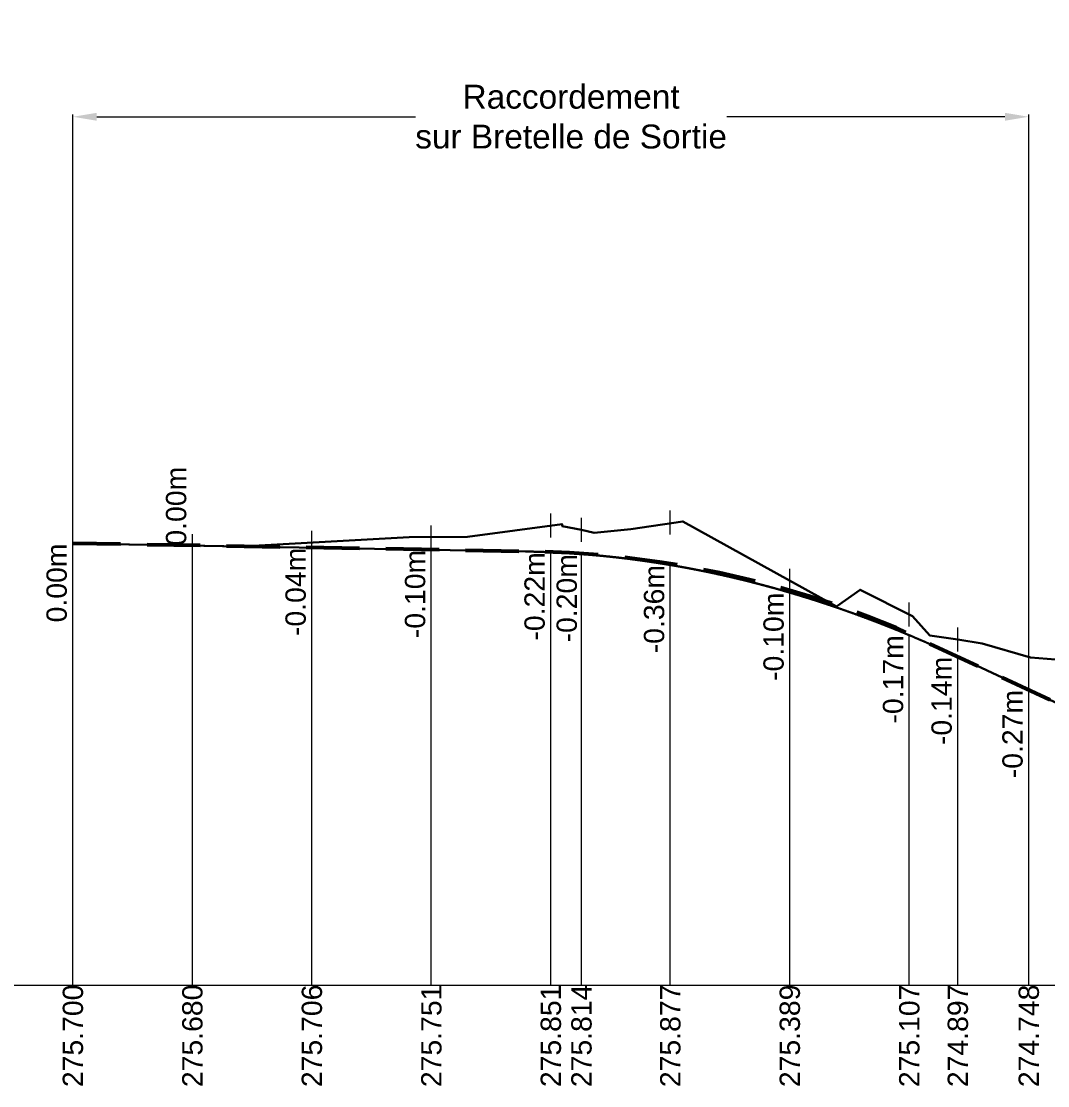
# Model space of a CAD drawing. Extents: x -67 to 3544, y -51 to 656.
# Drawn here: x 3222.1 to 3308, y 93.8 to 182.9 of the extents above; entities that cross this region are included whole.
import ezdxf
from ezdxf.enums import TextEntityAlignment as Align

# ---------------------------------------------------------------- set-up
doc = ezdxf.new("R2010")
doc.units = 0
doc.header["$PDSIZE"] = -0.00032
doc.linetypes.add('CACHE', pattern=[9.525, 6.35, -3.175])
doc.layers.get('0').update_dxf_attribs({"lineweight": 0})
for name, color, linetype, lineweight in [("Route - Bretelle d'entrée - PL - A14_Bretelle de sortie", 5, 'Continuous', 0), ("Route - Bretelle d'entrée - PL - Cotation", 7, 'Continuous', 0), ("Route - Bretelle d'entrée - PL - Projet Linéaire", 7, 'Continuous', 0), ("Route - Bretelle d'entrée - PL - Terrain", 3, 'Continuous', 0)]:
    doc.layers.add(name, color=color, linetype=linetype, lineweight=lineweight)
doc.styles.add('CoteVert', font='arial.ttf', dxfattribs={"height": 0.0017})
doc.styles.add('CoteVertB', font='arial.ttf', dxfattribs={"height": 0.0017})
doc.styles.get("Standard").update_dxf_attribs({"font": 'arial.ttf', "height": 2.5})
doc.dimstyles.get("Standard").update_dxf_attribs({"dimtxt": 0.18, "dimasz": 0.18, "dimexe": 0.18, "dimexo": 0.0625, "dimgap": 0.09, "dimtad": 0, "dimtih": 1, "dimtoh": 1, "dimdec": 4, "dimzin": 0, "dimdsep": 46, "dimtxsty": 'Standard', "dimcen": 0.09, "dimadec": 0, "dimazin": 0, "dimtfac": 1, "dimtdec": 4, "dimtofl": 0, "dimtmove": 0, "dimatfit": 3, "dimfxl": 1, "dimtolj": 1, "dimtzin": 0, "dimarcsym": 0})

# ---------------------------------------------------------------- blocks, each defined once
blk = doc.blocks.new('*D8')
at = {"transparency": 16777216}
for p, q in [((3226.428, 139.284), (3226.428, 175.105)), ((3228.428, 174.925), (3255.093, 174.925)), ((3304.428, 174.925), (3281.162, 174.925)), ((3306.428, 127.013), (3306.428, 175.105))]:
    blk.add_line(p, q, dxfattribs=at)
for points in [[(3228.428, 175.259), (3228.428, 174.592), (3226.428, 174.925)], [(3304.428, 175.259), (3304.428, 174.592), (3306.428, 174.925)]]:
    blk.add_solid(points, dxfattribs=at)
at = {"layer": 'Defpoints', "color": 0, "transparency": 16777216}
for p in [(3306.428, 174.925), (3226.428, 139.221), (3306.428, 126.951)]:
    blk.add_point(p, dxfattribs=at)
at = {"transparency": 16777216, "insert": (3268.127, 174.925), "char_height": 2, "attachment_point": 5}
blk.add_mtext('\\A1;Raccordement \\Psur Bretelle de Sortie', dxfattribs=at)

msp = doc.modelspace()

# ---------------------------------------------------------------- linework, layer by layer
at = {"layer": "Route - Bretelle d'entrée - PL - A14_Bretelle de sortie", "color": 5, "linetype": 'CACHE', "lineweight": 53, "ltscale": 0.7, "flags": 128}
msp.add_lwpolyline([(3534.44491, 141.84936), (3530.71249, 141.35129), (3526.97066, 140.87241), (3524.73413, 140.61416), (3520.95023, 140.24594), (3517.13449, 140.16754), (3512.00877, 140.51516), (3510.30071, 140.60585), (3508.5909, 140.64678), (3506.87944, 140.63792), (3505.16669, 140.57929), (3503.45385, 140.47089), (3501.74104, 140.3127), (3500.02829, 140.10475), (3498.3156, 139.84702), (3496.60299, 139.53953), (3494.89048, 139.18226), (3493.17808, 138.77524), (3405.64547, 115.55255), (3402.51036, 114.81647), (3399.37525, 114.08039), (3396.24057, 113.4431), (3393.10589, 112.8058), (3386.83727, 111.72868), (3383.70327, 111.28882), (3380.60509, 110.84895), (3377.65779, 110.50774), (3374.85279, 110.16653), (3372.17526, 109.92395), (3369.61263, 109.68138), (3367.15367, 109.53741), (3364.78825, 109.39344), (3362.50737, 109.34807), (3360.3028, 109.30271), (3358.16713, 109.35594), (3356.0937, 109.40917), (3354.07663, 109.561), (3352.11095, 109.71283), (3350.18748, 109.96327), (3348.27048, 110.21372), (3346.35361, 110.56279), (3344.43711, 110.91187), (3342.521, 111.3596), (3340.60557, 111.80734), (3338.6908, 112.35377), (3336.77706, 112.9002), (3334.86432, 113.54538), (3332.953, 114.19055), (3331.04307, 114.93451), (3329.13505, 115.67846), (3327.22849, 116.52127), (3325.3184, 117.36408), (3323.39489, 118.3058), (3321.44705, 119.24753), (3319.46172, 120.28824), (3317.42529, 121.32895), (3315.32237, 122.46873), (3313.13816, 123.60852), (3309.95225, 125.30255), (3295.33524, 132.13944), (3292.93616, 133.10617), (3290.49942, 133.99359), (3288.03478, 134.80178), (3285.5505, 135.53079), (3283.05323, 136.18069), (3280.54803, 136.75153), (3278.03849, 137.24335), (3275.52696, 137.65619), (3273.01477, 137.99008), (3270.50253, 138.24505), (3267.99041, 138.42112), (3265.47837, 138.5183), (3265.07719, 138.52652), (3226.42845, 139.22112)], dxfattribs=at)
at = {"layer": "Route - Bretelle d'entrée - PL - Cotation", "color": 7, "linetype": 'Continuous'}
for p, q in [((3266.42845, 139.71338), (3266.42845, 141.71338)), ((3276.42845, 139.97305), (3276.42845, 141.97305)), ((3268.99167, 139.34419), (3268.99167, 141.34419)), ((3226.42845, 102.20613), (3226.42845, 140.20613)), ((3236.42845, 102.20613), (3236.42845, 140.00178)), ((3246.42845, 102.20613), (3246.42845, 140.27002)), ((3256.42845, 138.721), (3256.42845, 140.721)), ((3256.42845, 102.20613), (3256.42845, 138.6786)), ((3266.42845, 102.20613), (3266.42845, 138.47504)), ((3268.99167, 102.20613), (3268.99167, 138.32142)), ((3276.42845, 102.20613), (3276.42845, 137.41094)), ((3286.42845, 102.20613), (3286.42845, 137.09259)), ((3296.42845, 132.27183), (3296.42845, 134.27183)), ((3300.49167, 130.17346), (3300.49167, 132.17346)), ((3296.42845, 102.20613), (3296.42845, 131.53275)), ((3306.42845, 128.6848), (3306.42845, 130.6848)), ((3300.49167, 102.20613), (3300.49167, 129.7276)), ((3306.42845, 102.20613), (3306.42845, 126.95076)), ((3493.88837, 102.20613), (3174.50649, 102.20613))]:
    msp.add_line(p, q, dxfattribs=at)
at = {"layer": "Route - Bretelle d'entrée - PL - Projet Linéaire", "color": 1, "linetype": 'Continuous', "lineweight": 30, "flags": 128}
msp.add_lwpolyline([(3226.42845, 139.20613), (3264.32243, 138.53979), (3264.34448, 138.5394), (3264.36653, 138.539), (3264.38859, 138.5386), (3264.41064, 138.53819), (3264.4327, 138.53778), (3264.45475, 138.53735), (3264.4768, 138.53693), (3264.49886, 138.53649), (3264.52091, 138.53605), (3264.54297, 138.53561), (3264.56502, 138.53516), (3264.58708, 138.5347), (3264.60913, 138.53423), (3264.63118, 138.53377), (3264.65324, 138.53329), (3264.67529, 138.53281), (3264.69735, 138.53232), (3264.7194, 138.53183), (3264.74146, 138.53133), (3264.76351, 138.53082), (3264.78556, 138.53031), (3264.80762, 138.52979), (3264.82967, 138.52926), (3264.85173, 138.52873), (3264.87378, 138.5282), (3264.89583, 138.52765), (3264.91789, 138.5271), (3264.93994, 138.52655), (3264.962, 138.52599), (3264.98405, 138.52542), (3265.00611, 138.52485), (3265.02816, 138.52427), (3265.05021, 138.52368), (3265.07227, 138.52309), (3265.09432, 138.52249), (3265.11638, 138.52189), (3265.13843, 138.52128), (3265.16049, 138.52066), (3265.18254, 138.52004), (3265.20459, 138.51941), (3265.22665, 138.51878), (3265.2487, 138.51814), (3265.27076, 138.51749), (3265.29281, 138.51684), (3265.31487, 138.51618), (3265.33692, 138.51552), (3265.35897, 138.51485), (3265.38103, 138.51417), (3265.40308, 138.51349), (3265.42514, 138.5128), (3265.44719, 138.51211), (3265.46925, 138.5114), (3265.4913, 138.5107), (3265.51335, 138.50998), (3265.53541, 138.50927), (3265.55746, 138.50854), (3265.57952, 138.50781), (3265.60157, 138.50707), (3265.62363, 138.50633), (3265.64568, 138.50558), (3265.66773, 138.50482), (3265.68979, 138.50406), (3265.71184, 138.50329), (3265.7339, 138.50252), (3265.75595, 138.50174), (3265.77801, 138.50095), (3265.80006, 138.50016), (3265.82211, 138.49936), (3265.84417, 138.49856), (3265.86622, 138.49775), (3265.88828, 138.49693), (3265.91033, 138.49611), (3265.93239, 138.49528), (3265.95444, 138.49445), (3265.9765, 138.4936), (3265.99855, 138.49276), (3266.0206, 138.4919), (3266.04266, 138.49105), (3266.06471, 138.49018), (3266.08677, 138.48931), (3266.10882, 138.48843), (3266.13088, 138.48755), (3266.15293, 138.48666), (3266.17499, 138.48577), (3266.19704, 138.48486), (3266.21909, 138.48395), (3266.24115, 138.48304), (3266.2632, 138.48212), (3266.28526, 138.4812), (3266.30731, 138.48026), (3266.32937, 138.47933), (3266.35142, 138.47838), (3266.37348, 138.47743), (3266.39553, 138.47648), (3266.41758, 138.47551), (3266.43964, 138.47454), (3266.46169, 138.47357), (3266.48375, 138.47259), (3266.5058, 138.4716), (3266.52786, 138.47061), (3266.54991, 138.46961), (3266.57197, 138.46861), (3266.59402, 138.4676), (3266.61608, 138.46658), (3266.63813, 138.46555), (3266.66018, 138.46452), (3266.68224, 138.46349), (3266.70429, 138.46245), (3266.72635, 138.4614), (3266.7484, 138.46035), (3266.77046, 138.45929), (3266.79251, 138.45822), (3266.81457, 138.45715), (3266.83662, 138.45607), (3266.85868, 138.45499), (3266.88073, 138.4539), (3266.90279, 138.4528), (3266.92484, 138.4517), (3266.94689, 138.45059), (3266.96895, 138.44948), (3266.991, 138.44836), (3267.01306, 138.44723), (3267.03511, 138.4461), (3267.05717, 138.44496), (3267.07922, 138.44381), (3267.10128, 138.44266), (3267.12333, 138.44151), (3267.14539, 138.44035), (3267.16744, 138.43917), (3267.1895, 138.438), (3267.21155, 138.43682), (3267.23361, 138.43563), (3267.25566, 138.43444), (3267.27771, 138.43324), (3267.29977, 138.43203), (3267.32182, 138.43082), (3267.34388, 138.4296), (3267.36593, 138.42838), (3267.38799, 138.42715), (3267.41004, 138.42591), (3267.4321, 138.42467), (3267.45415, 138.42342), (3267.47621, 138.42217), (3267.49826, 138.42091), (3267.52032, 138.41964), (3267.54237, 138.41837), (3267.56443, 138.41709), (3267.58648, 138.41581), (3267.60854, 138.41452), (3267.63059, 138.41322), (3267.65265, 138.41192), (3267.6747, 138.41061), (3267.69676, 138.40929), (3267.71881, 138.40797), (3267.74087, 138.40664), (3267.76292, 138.40531), (3267.78498, 138.40397), (3267.80703, 138.40263), (3267.82909, 138.40127), (3267.85114, 138.39992), (3267.8732, 138.39855), (3267.89525, 138.39718), (3267.91731, 138.39581), (3267.93936, 138.39442), (3267.96142, 138.39304), (3267.98347, 138.39164), (3268.00553, 138.39024), (3268.02758, 138.38884), (3268.04964, 138.38743), (3268.07169, 138.386), (3268.09375, 138.38458), (3268.1158, 138.38315), (3268.13786, 138.38172), (3268.15991, 138.38027), (3268.18197, 138.37882), (3268.20402, 138.37737), (3268.22608, 138.37591), (3268.24813, 138.37444), (3268.27019, 138.37297), (3268.29224, 138.37149), (3268.3143, 138.37), (3268.33635, 138.36851), (3268.35841, 138.36701), (3268.38046, 138.36551), (3268.40252, 138.364), (3268.42457, 138.36249), (3268.44663, 138.36096), (3268.46868, 138.35944), (3268.49074, 138.3579), (3268.51279, 138.35636), (3268.53485, 138.35482), (3268.5569, 138.35326), (3268.57896, 138.35171), (3268.60101, 138.35014), (3268.62307, 138.34857), (3268.64512, 138.34699), (3268.66718, 138.34541), (3268.68923, 138.34382), (3268.71129, 138.34223), (3268.73334, 138.34063), (3268.7554, 138.33902), (3268.77745, 138.33741), (3268.79951, 138.33579), (3268.82156, 138.33416), (3268.84362, 138.33253), (3268.86568, 138.33089), (3268.88773, 138.32925), (3268.90979, 138.3276), (3268.93184, 138.32594), (3268.9539, 138.32429), (3268.97595, 138.32262), (3268.99801, 138.32094), (3269.02006, 138.31926), (3269.04212, 138.31758), (3269.06417, 138.31589), (3269.08623, 138.31419), (3269.10828, 138.31248), (3269.13034, 138.31077), (3269.1524, 138.30906), (3269.17445, 138.30733), (3269.19651, 138.3056), (3269.21856, 138.30387), (3269.24062, 138.30213), (3269.26267, 138.30038), (3269.28473, 138.29863), (3269.30678, 138.29687), (3269.32884, 138.2951), (3269.35089, 138.29333), (3269.37295, 138.29156), (3269.39501, 138.28977), (3269.41706, 138.28798), (3269.43912, 138.28619), (3269.46117, 138.28439), (3269.48323, 138.28258), (3269.50528, 138.28077), (3269.52734, 138.27895), (3269.54939, 138.27712), (3269.57145, 138.27529), (3269.59351, 138.27345), (3269.61556, 138.27161), (3269.63762, 138.26976), (3269.65967, 138.2679), (3269.68173, 138.26604), (3269.70378, 138.26417), (3269.72584, 138.2623), (3269.7479, 138.26042), (3269.76995, 138.25853), (3269.79201, 138.25664), (3269.81406, 138.25474), (3269.83612, 138.25283), (3269.85817, 138.25092), (3269.88023, 138.249), (3269.90229, 138.24708), (3269.92434, 138.24515), (3269.9464, 138.24322), (3269.96845, 138.24128), (3269.99051, 138.23933), (3270.01256, 138.23737), (3270.03462, 138.23541), (3270.05668, 138.23345), (3270.07873, 138.23148), (3270.10079, 138.2295), (3270.12284, 138.22752), (3270.1449, 138.22552), (3270.16696, 138.22353), (3270.18901, 138.22153), (3270.21107, 138.21952), (3270.23312, 138.2175), (3270.25518, 138.21548), (3270.27724, 138.21346), (3270.29929, 138.21142), (3270.32135, 138.20939), (3270.3434, 138.20734), (3270.36546, 138.20529), (3270.38751, 138.20323), (3270.40957, 138.20117), (3270.43163, 138.1991), (3270.45368, 138.19702), (3270.47574, 138.19494), (3270.4978, 138.19286), (3270.51985, 138.19076), (3270.54191, 138.18866), (3270.56396, 138.18656), (3270.58602, 138.18445), (3270.60808, 138.18233), (3270.63013, 138.1802), (3270.65219, 138.17808), (3270.67424, 138.17594), (3270.6963, 138.1738), (3270.71836, 138.17165), (3270.74041, 138.16949), (3270.76247, 138.16734), (3270.78452, 138.16517), (3270.80658, 138.16299), (3270.82864, 138.16082), (3270.85069, 138.15863), (3270.87275, 138.15644), (3270.89481, 138.15424), (3270.91686, 138.15204), (3270.93892, 138.14983), (3270.96098, 138.14762), (3270.98303, 138.1454), (3271.00509, 138.14317), (3271.02714, 138.14094), (3271.0492, 138.1387), (3271.07126, 138.13645), (3271.09331, 138.1342), (3271.11537, 138.13194), (3271.13743, 138.12968), (3271.15948, 138.12741), (3271.18154, 138.12513), (3271.2036, 138.12285), (3271.22565, 138.12056), (3271.24771, 138.11827), (3271.26976, 138.11597), (3271.29182, 138.11366), (3271.31388, 138.11135), (3271.33593, 138.10903), (3271.35799, 138.10671), (3271.38005, 138.10438), (3271.4021, 138.10204), (3271.42416, 138.09969), (3271.44622, 138.09735), (3271.46827, 138.09499), (3271.49033, 138.09263), (3271.51239, 138.09026), (3271.53444, 138.08789), (3271.5565, 138.08551), (3271.57856, 138.08312), (3271.60061, 138.08074), (3271.62267, 138.07834), (3271.64473, 138.07593), (3271.66678, 138.07352), (3271.68884, 138.07111), (3271.7109, 138.06869), (3271.73295, 138.06626), (3271.75501, 138.06382), (3271.77707, 138.06138), (3271.79912, 138.05894), (3271.82118, 138.05649), (3271.84324, 138.05403), (3271.86529, 138.05156), (3271.88735, 138.04909), (3271.90941, 138.04662), (3271.93147, 138.04413), (3271.95352, 138.04164), (3271.97558, 138.03915), (3271.99764, 138.03665), (3272.01969, 138.03414), (3272.04175, 138.03163), (3272.06381, 138.02911), (3272.08586, 138.02658), (3272.10792, 138.02405), (3272.12998, 138.02151), (3272.15203, 138.01897), (3272.17409, 138.01642), (3272.19615, 138.01387), (3272.21821, 138.0113), (3272.24026, 138.00874), (3272.26232, 138.00616), (3272.28438, 138.00358), (3272.30643, 138.001), (3272.32849, 137.99841), (3272.35055, 137.99581), (3272.37261, 137.9932), (3272.39466, 137.99059), (3272.41672, 137.98797), (3272.43878, 137.98535), (3272.46083, 137.98272), (3272.48289, 137.98009), (3272.50495, 137.97745), (3272.52701, 137.9748), (3272.54906, 137.97215), (3272.57112, 137.96949), (3272.59318, 137.96682), (3272.61524, 137.96415), (3272.63729, 137.96147), (3272.65935, 137.95879), (3272.68141, 137.9561), (3272.70346, 137.9534), (3272.72552, 137.9507), (3272.74758, 137.948), (3272.76964, 137.94528), (3272.79169, 137.94256), (3272.81375, 137.93983), (3272.83581, 137.9371), (3272.85787, 137.93436), (3272.87992, 137.93162), (3272.90198, 137.92887), (3272.92404, 137.92611), (3272.9461, 137.92335), (3272.96815, 137.92058), (3272.99021, 137.91781), (3273.01227, 137.91503), (3273.03433, 137.91224), (3273.05638, 137.90945), (3273.07844, 137.90665), (3273.1005, 137.90384), (3273.12256, 137.90103), (3273.14462, 137.89822), (3273.16667, 137.89539), (3273.18873, 137.89256), (3273.21079, 137.88973), (3273.23285, 137.88689), (3273.2549, 137.88404), (3273.27696, 137.88118), (3273.29902, 137.87832), (3273.32108, 137.87546), (3273.34314, 137.87259), (3273.36519, 137.86971), (3273.38725, 137.86682), (3273.40931, 137.86394), (3273.43137, 137.86104), (3273.45342, 137.85813), (3273.47548, 137.85522), (3273.49754, 137.85231), (3273.5196, 137.84939), (3273.54166, 137.84646), (3273.56371, 137.84353), (3273.58577, 137.84059), (3273.60783, 137.83765), (3273.62989, 137.8347), (3273.65195, 137.83174), (3273.674, 137.82877), (3273.69606, 137.82581), (3273.71812, 137.82283), (3273.74018, 137.81985), (3273.76224, 137.81686), (3273.7843, 137.81387), (3273.80635, 137.81087), (3273.82841, 137.80786), (3273.85047, 137.80485), (3273.87253, 137.80183), (3273.89459, 137.79881), (3273.91664, 137.79578), (3273.9387, 137.79274), (3273.96076, 137.7897), (3273.98282, 137.78665), (3274.00488, 137.78359), (3274.02694, 137.78053), (3274.04899, 137.77747), (3274.07105, 137.77439), (3274.09311, 137.77132), (3274.11517, 137.76823), (3274.13723, 137.76514), (3274.15929, 137.76204), (3274.18134, 137.75894), (3274.2034, 137.75583), (3274.22546, 137.75272), (3274.24752, 137.74959), (3274.26958, 137.74647), (3274.29164, 137.74333), (3274.3137, 137.74019), (3274.33575, 137.73705), (3274.35781, 137.73389), (3274.37987, 137.73074), (3274.40193, 137.72757), (3274.42399, 137.7244), (3274.44605, 137.72123), (3274.46811, 137.71804), (3274.49016, 137.71485), (3274.51222, 137.71166), (3274.53428, 137.70846), (3274.55634, 137.70525), (3274.5784, 137.70204), (3274.60046, 137.69882), (3274.62252, 137.6956), (3274.64458, 137.69237), (3274.66664, 137.68913), (3274.68869, 137.68589), (3274.71075, 137.68264), (3274.73281, 137.67938), (3274.75487, 137.67612), (3274.77693, 137.67285), (3274.79899, 137.66958), (3274.82105, 137.6663), (3274.84311, 137.66301), (3274.86517, 137.65972), (3274.88722, 137.65642), (3274.90928, 137.65312), (3274.93134, 137.64981), (3274.9534, 137.64649), (3274.97546, 137.64317), (3274.99752, 137.63984), (3275.01958, 137.63651), (3275.04164, 137.63317), (3275.0637, 137.62982), (3275.08576, 137.62647), (3275.10782, 137.62311), (3275.12987, 137.61974), (3275.15193, 137.61637), (3275.17399, 137.61299), (3275.19605, 137.60961), (3275.21811, 137.60622), (3275.24017, 137.60283), (3275.26223, 137.59943), (3275.28429, 137.59602), (3275.30635, 137.59261), (3275.32841, 137.58919), (3275.35047, 137.58576), (3275.37253, 137.58233), (3275.39459, 137.57889), (3275.41665, 137.57545), (3275.43871, 137.572), (3275.46077, 137.56854), (3275.48282, 137.56508), (3275.50488, 137.56161), (3275.52694, 137.55814), (3275.549, 137.55465), (3275.57106, 137.55117), (3275.59312, 137.54768), (3275.61518, 137.54418), (3275.63724, 137.54067), (3275.6593, 137.53716), (3275.68136, 137.53364), (3275.70342, 137.53012), (3275.72548, 137.52659), (3275.74754, 137.52306), (3275.7696, 137.51951), (3275.79166, 137.51597), (3275.81372, 137.51241), (3275.83578, 137.50885), (3275.85784, 137.50529), (3275.8799, 137.50172), (3275.90196, 137.49814), (3275.92402, 137.49455), (3275.94608, 137.49096), (3275.96814, 137.48737), (3275.9902, 137.48376), (3276.01226, 137.48016), (3276.03432, 137.47654), (3276.05638, 137.47292), (3276.07844, 137.4693), (3276.1005, 137.46566), (3276.12256, 137.46202), (3276.14462, 137.45838), (3276.16668, 137.45473), (3276.18874, 137.45107), (3276.2108, 137.44741), (3276.23286, 137.44374), (3276.25492, 137.44006), (3276.27698, 137.43638), (3276.29904, 137.43269), (3276.3211, 137.429), (3276.34316, 137.4253), (3276.36522, 137.4216), (3276.38728, 137.41788), (3276.40934, 137.41417), (3276.4314, 137.41044), (3276.45346, 137.40671), (3276.47552, 137.40298), (3276.49758, 137.39923), (3276.51964, 137.39548), (3276.5417, 137.39173), (3276.56377, 137.38797), (3276.58583, 137.3842), (3276.60789, 137.38043), (3276.62995, 137.37665), (3276.65201, 137.37287), (3276.67407, 137.36908), (3276.69613, 137.36528), (3276.71819, 137.36148), (3276.74025, 137.35767), (3276.76231, 137.35385), (3276.78437, 137.35003), (3276.80643, 137.3462), (3276.82849, 137.34237), (3276.85055, 137.33853), (3276.87261, 137.33468), (3276.89468, 137.33083), (3276.91674, 137.32697), (3276.9388, 137.32311), (3276.96086, 137.31924), (3276.98292, 137.31536), (3277.00498, 137.31148), (3277.02704, 137.30759), (3277.0491, 137.3037), (3277.07116, 137.2998), (3277.09322, 137.29589), (3277.11528, 137.29198), (3277.13735, 137.28806), (3277.15941, 137.28414), (3277.18147, 137.28021), (3277.20353, 137.27627), (3277.22559, 137.27233), (3277.24765, 137.26837), (3277.26971, 137.26442), (3277.29177, 137.26046), (3277.31383, 137.25649), (3277.3359, 137.25252), (3277.35796, 137.24854), (3277.38002, 137.24455), (3277.40208, 137.24056), (3277.42414, 137.23656), (3277.4462, 137.23256), (3277.46826, 137.22855), (3277.49033, 137.22453), (3277.51239, 137.22051), (3277.53445, 137.21648), (3277.55651, 137.21245), (3277.57857, 137.20841), (3277.60063, 137.20436), (3277.62269, 137.20031), (3277.64476, 137.19625), (3277.66682, 137.19218), (3277.68888, 137.18811), (3277.71094, 137.18404), (3277.733, 137.17995), (3277.75506, 137.17586), (3277.77713, 137.17177), (3277.79919, 137.16767), (3277.82125, 137.16356), (3277.84331, 137.15945), (3277.86537, 137.15533), (3277.88743, 137.1512), (3277.9095, 137.14707), (3277.93156, 137.14293), (3277.95362, 137.13879), (3277.97568, 137.13464), (3277.99774, 137.13048), (3278.01981, 137.12632), (3278.04187, 137.12215), (3278.06393, 137.11798), (3278.08599, 137.11379), (3278.10805, 137.10961), (3278.13012, 137.10542), (3278.15218, 137.10122), (3278.17424, 137.09701), (3278.1963, 137.0928), (3278.21836, 137.08858), (3278.24043, 137.08436), (3278.26249, 137.08013), (3278.28455, 137.07589), (3278.30661, 137.07166), (3278.32867, 137.06741), (3278.35074, 137.06315), (3278.3728, 137.05889), (3278.39486, 137.05463), (3278.41692, 137.05036), (3278.43899, 137.04608), (3278.46105, 137.04179), (3278.48311, 137.0375), (3278.50517, 137.03321), (3278.52724, 137.02891), (3278.5493, 137.0246), (3278.57136, 137.02028), (3278.59342, 137.01596), (3278.61549, 137.01164), (3278.63755, 137.0073), (3278.65961, 137.00296), (3278.68167, 136.99862), (3278.70374, 136.99427), (3278.7258, 136.98991), (3278.74786, 136.98555), (3278.76992, 136.98118), (3278.79199, 136.9768), (3278.81405, 136.97242), (3278.83611, 136.96803), (3278.85818, 136.96364), (3278.88024, 136.95924), (3278.9023, 136.95484), (3278.92436, 136.95042), (3278.94643, 136.946), (3278.96849, 136.94158), (3278.99055, 136.93715), (3279.01262, 136.93271), (3279.03468, 136.92827), (3279.05674, 136.92382), (3279.07881, 136.91937), (3279.10087, 136.91491), (3279.12293, 136.91044), (3279.145, 136.90597), (3279.16706, 136.90149), (3279.18912, 136.897), (3279.21118, 136.89251), (3279.23325, 136.88802), (3279.25531, 136.88351), (3279.27737, 136.879), (3279.29944, 136.87449), (3279.3215, 136.86997), (3279.34356, 136.86544), (3279.36563, 136.86091), (3279.38769, 136.85637), (3279.40975, 136.85182), (3279.43182, 136.84727), (3279.45388, 136.84271), (3279.47595, 136.83815), (3279.49801, 136.83357), (3279.52007, 136.829), (3279.54214, 136.82442), (3279.5642, 136.81983), (3279.58626, 136.81523), (3279.60833, 136.81063), (3279.63039, 136.80603), (3279.65245, 136.80141), (3279.67452, 136.79679), (3279.69658, 136.79217), (3279.71865, 136.78754), (3279.74071, 136.7829), (3279.76277, 136.77826), (3279.78484, 136.77361), (3279.8069, 136.76895), (3279.82897, 136.76429), (3279.85103, 136.75962), (3279.87309, 136.75495), (3279.89516, 136.75027), (3279.91722, 136.74558), (3279.93929, 136.74089), (3279.96135, 136.73619), (3279.98341, 136.73149), (3280.00548, 136.72678), (3280.02754, 136.72206), (3280.04961, 136.71734), (3280.07167, 136.71261), (3280.09373, 136.70788), (3280.1158, 136.70313), (3280.13786, 136.69839), (3280.15993, 136.69363), (3280.18199, 136.68887), (3280.20406, 136.68411), (3280.22612, 136.67934), (3280.24818, 136.67456), (3280.27025, 136.66978), (3280.29231, 136.66499), (3280.31438, 136.66019), (3280.33644, 136.65539), (3280.35851, 136.65058), (3280.38057, 136.64577), (3280.40264, 136.64095), (3280.4247, 136.63612), (3280.44677, 136.63129), (3280.46883, 136.62645), (3280.4909, 136.62161), (3280.51296, 136.61676), (3280.53502, 136.6119), (3280.55709, 136.60704), (3280.57915, 136.60217), (3280.60122, 136.5973), (3280.62328, 136.59242), (3280.64535, 136.58753), (3280.66741, 136.58263), (3280.68948, 136.57774), (3280.71154, 136.57283), (3280.73361, 136.56792), (3280.75567, 136.563), (3280.77774, 136.55808), (3280.7998, 136.55315), (3280.82187, 136.54821), (3280.84393, 136.54327), (3280.866, 136.53832), (3280.88806, 136.53337), (3280.91013, 136.52841), (3280.9322, 136.52344), (3280.95426, 136.51847), (3280.97633, 136.51349), (3280.99839, 136.50851), (3281.02046, 136.50352), (3281.04252, 136.49852), (3281.06459, 136.49352), (3281.08665, 136.48851), (3281.10872, 136.48349), (3281.13078, 136.47847), (3281.15285, 136.47345), (3281.17491, 136.46841), (3281.19698, 136.46337), (3281.21905, 136.45833), (3281.24111, 136.45328), (3281.26318, 136.44822), (3281.28524, 136.44315), (3281.30731, 136.43809), (3281.32937, 136.43301), (3281.35144, 136.42793), (3281.37351, 136.42284), (3281.39557, 136.41775), (3281.41764, 136.41264), (3281.4397, 136.40754), (3281.46177, 136.40243), (3281.48384, 136.39731), (3281.5059, 136.39218), (3281.52797, 136.38705), (3281.55003, 136.38192), (3281.5721, 136.37677), (3281.59417, 136.37162), (3281.61623, 136.36647), (3281.6383, 136.36131), (3281.66036, 136.35614), (3281.68243, 136.35097), (3281.7045, 136.34579), (3281.72656, 136.3406), (3281.74863, 136.33541), (3281.7707, 136.33021), (3281.79276, 136.32501), (3281.81483, 136.3198), (3281.83689, 136.31458), (3281.85896, 136.30936), (3281.88103, 136.30413), (3281.90309, 136.2989), (3281.92516, 136.29366), (3281.94723, 136.28841), (3281.96929, 136.28316), (3281.99136, 136.2779), (3282.01343, 136.27264), (3282.03549, 136.26736), (3282.05756, 136.26209), (3282.07963, 136.2568), (3282.10169, 136.25151), (3282.12376, 136.24622), (3282.14583, 136.24092), (3282.16789, 136.23561), (3282.18996, 136.2303), (3282.21203, 136.22498), (3282.23409, 136.21965), (3282.25616, 136.21432), (3282.27823, 136.20898), (3282.3003, 136.20364), (3282.32236, 136.19829), (3282.34443, 136.19293), (3282.3665, 136.18757), (3282.38856, 136.1822), (3282.41063, 136.17683), (3282.4327, 136.17145), (3282.45477, 136.16606), (3282.47683, 136.16067), (3282.4989, 136.15527), (3282.52097, 136.14987), (3282.54303, 136.14445), (3282.5651, 136.13904), (3282.58717, 136.13361), (3282.60924, 136.12818), (3282.6313, 136.12275), (3282.65337, 136.11731), (3282.67544, 136.11186), (3282.69751, 136.1064), (3282.71957, 136.10095), (3282.74164, 136.09548), (3282.76371, 136.09001), (3282.78578, 136.08453), (3282.80785, 136.07905), (3282.82991, 136.07356), (3282.85198, 136.06806), (3282.87405, 136.06256), (3282.89612, 136.05705), (3282.91818, 136.05153), (3282.94025, 136.04601), (3282.96232, 136.04049), (3282.98439, 136.03495), (3283.00646, 136.02941), (3283.02852, 136.02387), (3283.05059, 136.01832), (3283.07266, 136.01276), (3283.09473, 136.0072), (3283.1168, 136.00163), (3283.13886, 135.99605), (3283.16093, 135.99047), (3283.183, 135.98488), (3283.20507, 135.97929), (3283.22714, 135.97369), (3283.24921, 135.96808), (3283.27127, 135.96247), (3283.29334, 135.95685), (3283.31541, 135.95123), (3283.33748, 135.9456), (3283.35955, 135.93996), (3283.38162, 135.93432), (3283.40368, 135.92867), (3283.42575, 135.92302), (3283.44782, 135.91735), (3283.46989, 135.91169), (3283.49196, 135.90601), (3283.51403, 135.90033), (3283.5361, 135.89465), (3283.55817, 135.88896), (3283.58023, 135.88326), (3283.6023, 135.87756), (3283.62437, 135.87185), (3283.64644, 135.86613), (3283.66851, 135.86041), (3283.69058, 135.85468), (3283.71265, 135.84895), (3283.73472, 135.84321), (3283.75679, 135.83746), (3283.77885, 135.83171), (3283.80092, 135.82595), (3283.82299, 135.82019), (3283.84506, 135.81442), (3283.86713, 135.80864), (3283.8892, 135.80286), (3283.91127, 135.79707), (3283.93334, 135.79127), (3283.95541, 135.78547), (3283.97748, 135.77966), (3283.99955, 135.77385), (3284.02162, 135.76803), (3284.04369, 135.7622), (3284.06576, 135.75637), (3284.08783, 135.75054), (3284.10989, 135.74469), (3284.13196, 135.73884), (3284.15403, 135.73299), (3284.1761, 135.72713), (3284.19817, 135.72126), (3284.22024, 135.71538), (3284.24231, 135.7095), (3284.26438, 135.70362), (3284.28645, 135.69772), (3284.30852, 135.69182), (3284.33059, 135.68592), (3284.35266, 135.68001), (3284.37473, 135.67409), (3284.3968, 135.66817), (3284.41887, 135.66224), (3284.44094, 135.6563), (3284.46301, 135.65036), (3284.48508, 135.64442), (3284.50715, 135.63846), (3284.52922, 135.6325), (3284.55129, 135.62654), (3284.57336, 135.62057), (3284.59543, 135.61459), (3284.6175, 135.6086), (3284.63957, 135.60261), (3284.66164, 135.59662), (3284.68371, 135.59062), (3284.70578, 135.58461), (3284.72786, 135.57859), (3284.74993, 135.57257), (3284.772, 135.56654), (3284.79407, 135.56051), (3284.81614, 135.55447), (3284.83821, 135.54843), (3284.86028, 135.54238), (3284.88235, 135.53632), (3284.90442, 135.53026), (3284.92649, 135.52418), (3284.94856, 135.51811), (3284.97063, 135.51203), (3284.9927, 135.50594), (3285.01477, 135.49985), (3285.03685, 135.49375), (3285.05892, 135.48764), (3285.08099, 135.48153), (3285.10306, 135.47541), (3285.12513, 135.46929), (3285.1472, 135.46316), (3285.16927, 135.45702), (3285.19134, 135.45088), (3285.21341, 135.44473), (3285.23549, 135.43858), (3285.25756, 135.43241), (3285.27963, 135.42625), (3285.3017, 135.42007), (3285.32377, 135.41389), (3285.34584, 135.40771), (3285.36791, 135.40152), (3285.38998, 135.39532), (3285.41206, 135.38912), (3285.43413, 135.38291), (3285.4562, 135.37669), (3285.47827, 135.37047), (3285.50034, 135.36424), (3285.52241, 135.35801), (3285.54449, 135.35177), (3285.56656, 135.34552), (3285.58863, 135.33927), (3285.6107, 135.33301), (3285.63277, 135.32675), (3285.65485, 135.32048), (3285.67692, 135.3142), (3285.69899, 135.30792), (3285.72106, 135.30163), (3285.74313, 135.29533), (3285.7652, 135.28903), (3285.78728, 135.28272), (3285.80935, 135.27641), (3285.83142, 135.27009), (3285.85349, 135.26376), (3285.87557, 135.25743), (3285.89764, 135.2511), (3285.91971, 135.24475), (3285.94178, 135.2384), (3285.96386, 135.23204), (3285.98593, 135.22568), (3286.008, 135.21932), (3286.03007, 135.21294), (3286.05214, 135.20656), (3286.07422, 135.20017), (3286.09629, 135.19378), (3286.11836, 135.18738), (3286.14044, 135.18098), (3286.16251, 135.17457), (3286.18458, 135.16815), (3286.20665, 135.16173), (3286.22873, 135.1553), (3286.2508, 135.14886), (3286.27287, 135.14242), (3286.29494, 135.13597), (3286.31702, 135.12952), (3286.33909, 135.12306), (3286.36116, 135.11659), (3286.38324, 135.11012), (3286.40531, 135.10364), (3286.42738, 135.09716), (3286.44946, 135.09067), (3286.47153, 135.08417), (3286.4936, 135.07767), (3286.51568, 135.07116), (3286.53775, 135.06465), (3286.55982, 135.05813), (3286.5819, 135.0516), (3286.60397, 135.04507), (3286.62604, 135.03853), (3286.64812, 135.03198), (3286.67019, 135.02543), (3286.69226, 135.01887), (3286.71434, 135.01231), (3286.73641, 135.00574), (3286.75848, 134.99916), (3286.78056, 134.99258), (3286.80263, 134.98599), (3286.82471, 134.9794), (3286.84678, 134.9728), (3286.86885, 134.9662), (3286.89093, 134.95958), (3286.913, 134.95296), (3286.93507, 134.94634), (3286.95715, 134.93971), (3286.97922, 134.93307), (3287.0013, 134.92643), (3287.02337, 134.91978), (3287.04544, 134.91313), (3287.06752, 134.90646), (3287.08959, 134.8998), (3287.11167, 134.89313), (3287.13374, 134.88644), (3287.15582, 134.87976), (3287.17789, 134.87307), (3287.19996, 134.86637), (3287.22204, 134.85967), (3287.24411, 134.85296), (3287.26619, 134.84624), (3287.28826, 134.83952), (3287.31034, 134.83279), (3287.33241, 134.82606), (3287.35449, 134.81932), (3287.37656, 134.81257), (3287.39864, 134.80582), (3287.42071, 134.79906), (3287.44279, 134.79229), (3287.46486, 134.78552), (3287.48694, 134.77874), (3287.50901, 134.77196), (3287.53109, 134.76517), (3287.55316, 134.75838), (3287.57524, 134.75158), (3287.59731, 134.74477), (3287.61939, 134.73795), (3287.64146, 134.73113), (3287.66354, 134.72431), (3287.68561, 134.71748), (3287.70769, 134.71064), (3287.72976, 134.70379), (3287.75184, 134.69694), (3287.77391, 134.69009), (3287.79599, 134.68323), (3287.81806, 134.67636), (3287.84014, 134.66948), (3287.86221, 134.6626), (3287.88429, 134.65571), (3287.90636, 134.64882), (3287.92844, 134.64192), (3287.95052, 134.63502), (3287.97259, 134.62811), (3287.99467, 134.62119), (3288.01674, 134.61427), (3288.03882, 134.60733), (3288.0609, 134.6004), (3288.08297, 134.59346), (3288.10505, 134.58651), (3288.12712, 134.57956), (3288.1492, 134.5726), (3288.17127, 134.56563), (3288.19335, 134.55866), (3288.21543, 134.55168), (3288.2375, 134.54469), (3288.25958, 134.5377), (3288.28166, 134.53071), (3288.30373, 134.5237), (3288.32581, 134.51669), (3288.34788, 134.50968), (3288.36996, 134.50266), (3288.39204, 134.49563), (3288.41411, 134.4886), (3288.43619, 134.48156), (3288.45827, 134.47451), (3288.48034, 134.46746), (3288.50242, 134.4604), (3288.5245, 134.45334), (3288.54657, 134.44627), (3288.56865, 134.43919), (3288.59073, 134.43211), (3288.6128, 134.42502), (3288.63488, 134.41793), (3288.65696, 134.41083), (3288.67903, 134.40372), (3288.70111, 134.39661), (3288.72319, 134.38949), (3288.74527, 134.38236), (3288.76734, 134.37523), (3288.78942, 134.36809), (3288.8115, 134.36095), (3288.83357, 134.3538), (3288.85565, 134.34665), (3288.87773, 134.33948), (3288.89981, 134.33232), (3288.92188, 134.32515), (3288.94396, 134.31796), (3288.96604, 134.31078), (3288.98812, 134.30359), (3289.01019, 134.29639), (3289.03227, 134.28918), (3289.05435, 134.28197), (3289.07643, 134.27476), (3289.0985, 134.26754), (3289.12058, 134.26031), (3289.14266, 134.25307), (3289.16474, 134.24583), (3289.18682, 134.23858), (3289.20889, 134.23133), (3289.23097, 134.22407), (3289.25305, 134.2168), (3289.27513, 134.20953), (3289.2972, 134.20225), (3289.31928, 134.19497), (3289.34136, 134.18768), (3289.36344, 134.18039), (3289.38552, 134.17308), (3289.4076, 134.16577), (3289.42967, 134.15846), (3289.45175, 134.15114), (3289.47383, 134.14381), (3289.49591, 134.13648), (3289.51799, 134.12914), (3289.54007, 134.1218), (3289.56214, 134.11445), (3289.58422, 134.10709), (3289.6063, 134.09973), (3289.62838, 134.09236), (3289.65046, 134.08498), (3289.67254, 134.0776), (3289.69462, 134.07021), (3289.7167, 134.06282), (3289.73877, 134.05542), (3289.76085, 134.04802), (3289.78293, 134.0406), (3289.80501, 134.03319), (3289.82709, 134.02576), (3289.84917, 134.01833), (3289.87125, 134.01089), (3289.89333, 134.00345), (3289.91541, 133.996), (3289.93749, 133.98855), (3289.95957, 133.98109), (3289.98164, 133.97362), (3290.00372, 133.96615), (3290.0258, 133.95867), (3290.04788, 133.95118), (3290.06996, 133.94369), (3290.09204, 133.93619), (3290.11412, 133.92869), (3290.1362, 133.92118), (3290.15828, 133.91367), (3290.18036, 133.90614), (3290.20244, 133.89862), (3290.22452, 133.89108), (3290.2466, 133.88354), (3290.26868, 133.87599), (3290.29076, 133.86844), (3290.31284, 133.86088), (3290.33492, 133.85332), (3290.357, 133.84575), (3290.37908, 133.83817), (3290.40116, 133.83059), (3290.42324, 133.823), (3290.44532, 133.8154), (3290.4674, 133.8078), (3290.48948, 133.8002), (3290.51156, 133.79258), (3290.53364, 133.78496), (3290.55572, 133.77734), (3290.5778, 133.7697), (3290.59988, 133.76207), (3290.62196, 133.75442), (3290.64404, 133.74677), (3290.66612, 133.73912), (3290.6882, 133.73145), (3290.71029, 133.72379), (3290.73237, 133.71611), (3290.75445, 133.70843), (3290.77653, 133.70074), (3290.79861, 133.69305), (3290.82069, 133.68535), (3290.84277, 133.67765), (3290.86485, 133.66993), (3290.88693, 133.66222), (3290.90901, 133.65449), (3290.93109, 133.64676), (3290.95318, 133.63903), (3290.97526, 133.63129), (3290.99734, 133.62354), (3291.01942, 133.61579), (3291.0415, 133.60802), (3291.06358, 133.60026), (3291.08566, 133.59249), (3291.10774, 133.58471), (3291.12983, 133.57692), (3291.15191, 133.56913), (3291.17399, 133.56134), (3291.19607, 133.55353), (3291.21815, 133.54572), (3291.24023, 133.53791), (3291.26232, 133.53009), (3291.2844, 133.52226), (3291.30648, 133.51443), (3291.32856, 133.50659), (3291.35064, 133.49874), (3291.37273, 133.49089), (3291.39481, 133.48303), (3291.41689, 133.47517), (3291.43897, 133.4673), (3291.46105, 133.45942), (3291.48314, 133.45154), (3291.50522, 133.44365), (3291.5273, 133.43576), (3291.54938, 133.42785), (3291.57147, 133.41995), (3291.59355, 133.41203), (3291.61563, 133.40412), (3291.63771, 133.39619), (3291.65979, 133.38826), (3291.68188, 133.38032), (3291.70396, 133.37238), (3291.72604, 133.36443), (3291.74813, 133.35647), (3291.77021, 133.34851), (3291.79229, 133.34055), (3291.81437, 133.33257), (3291.83646, 133.32459), (3291.85854, 133.3166), (3291.88062, 133.30861), (3291.90271, 133.30061), (3291.92479, 133.29261), (3291.94687, 133.2846), (3291.96896, 133.27658), (3291.99104, 133.26856), (3292.01312, 133.26053), (3292.0352, 133.25249), (3292.05729, 133.24445), (3292.07937, 133.2364), (3292.10145, 133.22835), (3292.12354, 133.22029), (3292.14562, 133.21223), (3292.16771, 133.20415), (3292.18979, 133.19608), (3292.21187, 133.18799), (3292.23396, 133.1799), (3292.25604, 133.17181), (3292.27812, 133.1637), (3292.30021, 133.1556), (3292.32229, 133.14748), (3292.34438, 133.13936), (3292.36646, 133.13123), (3292.38854, 133.1231), (3292.41063, 133.11496), (3292.43271, 133.10682), (3292.4548, 133.09867), (3292.47688, 133.09051), (3292.49896, 133.08235), (3292.52105, 133.07417), (3292.54313, 133.066), (3292.56522, 133.05782), (3292.5873, 133.04963), (3292.60939, 133.04143), (3292.63147, 133.03324), (3292.65355, 133.02503), (3292.67564, 133.01681), (3292.69772, 133.0086), (3292.71981, 133.00037), (3292.74189, 132.99214), (3292.76398, 132.98391), (3292.78606, 132.97566), (3292.80815, 132.96741), (3292.83023, 132.95916), (3292.85232, 132.9509), (3292.8744, 132.94263), (3292.89649, 132.93436), (3292.91857, 132.92608), (3292.94066, 132.91779), (3292.96274, 132.9095), (3292.98483, 132.9012), (3293.00691, 132.8929), (3293.029, 132.88459), (3293.05108, 132.87627), (3293.07317, 132.86795), (3293.09526, 132.85962), (3293.11734, 132.85128), (3293.13943, 132.84294), (3293.16151, 132.8346), (3293.1836, 132.82624), (3293.20568, 132.81789), (3293.22777, 132.80952), (3293.24985, 132.80115), (3293.27194, 132.79277), (3293.29403, 132.78439), (3293.31611, 132.776), (3293.3382, 132.7676), (3293.36028, 132.7592), (3293.38237, 132.75079), (3293.40446, 132.74238), (3293.42654, 132.73396), (3293.44863, 132.72553), (3293.47071, 132.7171), (3293.4928, 132.70866), (3293.51489, 132.70021), (3293.53697, 132.69176), (3293.55906, 132.68331), (3293.58115, 132.67484), (3293.60323, 132.66637), (3293.62532, 132.6579), (3293.64741, 132.64942), (3293.66949, 132.64093), (3293.69158, 132.63244), (3293.71367, 132.62394), (3293.73575, 132.61543), (3293.75784, 132.60692), (3293.77993, 132.5984), (3293.80201, 132.58988), (3293.8241, 132.58135), (3293.84619, 132.57281), (3293.86827, 132.56427), (3293.89036, 132.55572), (3293.91245, 132.54716), (3293.93454, 132.5386), (3293.95662, 132.53003), (3293.97871, 132.52146), (3294.0008, 132.51288), (3294.02289, 132.5043), (3294.04497, 132.4957), (3294.06706, 132.48711), (3294.08915, 132.4785), (3294.11124, 132.46989), (3294.13332, 132.46128), (3294.15541, 132.45266), (3294.1775, 132.44403), (3294.19959, 132.43539), (3294.22167, 132.42675), (3294.24376, 132.41811), (3294.26585, 132.40945), (3294.28794, 132.40079), (3294.31003, 132.39213), (3294.33211, 132.38346), (3294.3542, 132.37478), (3294.37629, 132.3661), (3294.39838, 132.35741), (3294.42047, 132.34871), (3294.44256, 132.34001), (3294.46464, 132.3313), (3294.48673, 132.32259), (3294.50882, 132.31387), (3294.53091, 132.30514), (3294.553, 132.29641), (3294.57509, 132.28767), (3294.59717, 132.27893), (3294.61926, 132.27018), (3294.64135, 132.26142), (3294.66344, 132.25266), (3294.68553, 132.24389), (3294.70762, 132.23511), (3294.72971, 132.22633), (3294.7518, 132.21755), (3294.77389, 132.20875), (3294.79597, 132.19995), (3294.81806, 132.19115), (3294.84015, 132.18234), (3294.86224, 132.17352), (3294.88433, 132.1647), (3294.90642, 132.15586), (3294.92851, 132.14703), (3294.9506, 132.13819), (3294.97269, 132.12934), (3294.99478, 132.12048), (3295.01687, 132.11162), (3295.03896, 132.10275), (3295.06105, 132.09388), (3295.08314, 132.085), (3295.10523, 132.07612), (3295.12732, 132.06723), (3295.14941, 132.05833), (3295.1715, 132.04942), (3295.19359, 132.04052), (3295.21568, 132.0316), (3295.23777, 132.02268), (3295.25986, 132.01375), (3295.28195, 132.00482), (3295.30404, 131.99588), (3295.32613, 131.98693), (3295.34822, 131.97798), (3295.37031, 131.96902), (3295.3924, 131.96005), (3295.41449, 131.95108), (3295.43658, 131.9421), (3295.45867, 131.93312), (3295.48076, 131.92413), (3295.50285, 131.91514), (3295.52494, 131.90614), (3295.54703, 131.89713), (3295.56912, 131.88811), (3295.59121, 131.87909), (3295.61331, 131.87007), (3295.6354, 131.86104), (3295.65749, 131.852), (3295.67958, 131.84295), (3295.70167, 131.8339), (3295.72376, 131.82485), (3295.74585, 131.81578), (3295.76794, 131.80672), (3295.79003, 131.79764), (3295.81213, 131.78856), (3295.83422, 131.77947), (3295.85631, 131.77038), (3295.8784, 131.76128), (3295.90049, 131.75217), (3295.92258, 131.74306), (3295.94467, 131.73395), (3295.96677, 131.72482), (3295.98886, 131.71569), (3296.01095, 131.70655), (3296.03304, 131.69741), (3296.05513, 131.68826), (3296.07723, 131.67911), (3296.09932, 131.66995), (3296.12141, 131.66078), (3296.1435, 131.65161), (3296.16559, 131.64243), (3296.18769, 131.63325), (3296.20978, 131.62405), (3296.23187, 131.61486), (3296.25396, 131.60566), (3296.27606, 131.59644), (3296.29815, 131.58723), (3296.32024, 131.57801), (3296.34233, 131.56878), (3296.36443, 131.55954), (3296.38652, 131.5503), (3296.40861, 131.54106), (3296.4307, 131.5318), (3296.4528, 131.52255), (3296.47489, 131.51328), (3296.49698, 131.50401), (3296.51908, 131.49474), (3296.54117, 131.48545), (3296.56326, 131.47616), (3296.58535, 131.46687), (3296.60745, 131.45756), (3296.62954, 131.44826), (3296.65163, 131.43895), (3296.67373, 131.42962), (3296.69582, 131.4203), (3296.71791, 131.41097), (3296.74001, 131.40163), (3296.7621, 131.39228), (3296.7842, 131.38293), (3296.80629, 131.37358), (3296.82838, 131.36422), (3296.85048, 131.35485), (3296.87257, 131.34547), (3296.89466, 131.33609), (3296.91676, 131.3267), (3296.93885, 131.31731), (3296.96095, 131.30791), (3296.98304, 131.29851), (3297.00513, 131.28909), (3297.02723, 131.27968), (3297.04932, 131.27025), (3297.07142, 131.26082), (3297.09351, 131.25139), (3297.11561, 131.24194), (3297.1377, 131.23249), (3297.15979, 131.22304), (3297.18189, 131.21358), (3297.20398, 131.20411), (3297.22608, 131.19464), (3297.24817, 131.18516), (3297.27027, 131.17567), (3297.29236, 131.16618), (3297.31446, 131.15669), (3297.33655, 131.14718), (3297.35865, 131.13767), (3297.38074, 131.12816), (3297.40284, 131.11864), (3297.42493, 131.10911), (3297.44703, 131.09957), (3297.46912, 131.09003), (3297.49122, 131.08049), (3297.51331, 131.07094), (3297.53541, 131.06138), (3297.5575, 131.05181), (3297.5796, 131.04224), (3297.60169, 131.03266), (3297.62379, 131.02308), (3297.64589, 131.01349), (3297.66798, 131.0039), (3297.69008, 130.99429), (3297.71217, 130.98469), (3297.73427, 130.97507), (3297.75636, 130.96545), (3297.77846, 130.95583), (3297.80056, 130.9462), (3297.82265, 130.93656), (3297.84475, 130.92691), (3297.86684, 130.91726), (3297.88894, 130.9076), (3297.91104, 130.89794), (3297.93313, 130.88827), (3297.95523, 130.8786), (3297.97733, 130.86892), (3297.99942, 130.85923), (3298.02152, 130.84954), (3298.04362, 130.83984), (3298.06571, 130.83013), (3298.08781, 130.82042), (3298.10991, 130.8107), (3298.132, 130.80098), (3298.1541, 130.79125), (3298.1762, 130.78151), (3298.19829, 130.77177), (3298.22039, 130.76202), (3298.24249, 130.75227), (3298.26458, 130.7425), (3298.28668, 130.73274), (3298.30878, 130.72296), (3298.33088, 130.71319), (3298.35297, 130.7034), (3298.37507, 130.69361), (3298.39717, 130.68381), (3298.41927, 130.67401), (3298.44136, 130.6642), (3298.46346, 130.65438), (3298.48556, 130.64456), (3298.50766, 130.63473), (3298.52975, 130.6249), (3298.55185, 130.61506), (3298.57395, 130.60521), (3298.59605, 130.59536), (3298.61815, 130.5855), (3298.64024, 130.57563), (3298.66234, 130.56576), (3298.68444, 130.55588), (3298.70654, 130.546), (3298.72864, 130.53611), (3298.75074, 130.52622), (3298.77283, 130.51632), (3298.79493, 130.50641), (3298.81703, 130.49649), (3298.83913, 130.48657), (3298.86123, 130.47665), (3298.88333, 130.46671), (3298.90542, 130.45678), (3298.92752, 130.44683), (3298.94962, 130.43688), (3298.97172, 130.42692), (3298.99382, 130.41696), (3299.01592, 130.40699), (3299.03802, 130.39701), (3299.06012, 130.38703), (3299.08222, 130.37705), (3299.10432, 130.36705), (3299.12641, 130.35705), (3299.14851, 130.34705), (3299.17061, 130.33704), (3299.19271, 130.32702), (3299.21481, 130.31699), (3299.23691, 130.30696), (3299.25901, 130.29693), (3299.28111, 130.28688), (3299.30321, 130.27683), (3299.32531, 130.26678), (3299.34741, 130.25672), (3299.36951, 130.24665), (3299.39161, 130.23658), (3299.41371, 130.2265), (3299.43581, 130.21641), (3299.45791, 130.20632), (3299.48001, 130.19622), (3299.50211, 130.18612), (3299.52421, 130.17601), (3299.54631, 130.16589), (3299.56841, 130.15577), (3299.59051, 130.14564), (3299.61261, 130.13551), (3299.63471, 130.12537), (3299.65681, 130.11522), (3299.67891, 130.10507), (3299.70101, 130.09491), (3299.72312, 130.08474), (3299.74522, 130.07457), (3299.76732, 130.06439), (3299.78942, 130.05421), (3299.81152, 130.04402), (3299.83362, 130.03382), (3299.85572, 130.02362), (3299.87782, 130.01341), (3299.89992, 130.0032), (3299.92202, 129.99298), (3299.94413, 129.98275), (3299.96623, 129.97252), (3299.98833, 129.96228), (3300.01043, 129.95203), (3300.03253, 129.94178), (3300.05463, 129.93152), (3300.07673, 129.92126), (3300.09884, 129.91099), (3300.12094, 129.90072), (3300.14304, 129.89043), (3300.16514, 129.88015), (3300.18724, 129.86985), (3300.20935, 129.85955), (3300.23145, 129.84925), (3300.25355, 129.83893), (3300.27565, 129.82861), (3300.29775, 129.81829), (3300.31986, 129.80796), (3300.3345, 129.80111), (3315.46678, 122.72321)], dxfattribs=at)
at = {"layer": "Route - Bretelle d'entrée - PL - Terrain", "color": 114, "linetype": 'Continuous', "lineweight": 30, "flags": 128}
msp.add_lwpolyline([(3226.42845, 139.20613), (3240.50488, 138.96297), (3254.575, 139.73695), (3259.46936, 139.76838), (3267.37126, 140.83881), (3267.38775, 140.67277), (3268.99167, 140.34419), (3270.05919, 140.11246), (3273.1157, 140.40761), (3277.46316, 141.05048), (3290.35127, 133.94918), (3292.31639, 135.33473), (3296.69861, 133.12245), (3298.14481, 131.51199), (3300.49167, 131.17346), (3302.51579, 130.83841), (3306.56403, 129.6739), (3313.53703, 129.11795), (3321.39349, 123.98857), (3332.72351, 121.24431), (3347.04641, 119.20405), (3351.09464, 118.39847), (3352.08657, 118.21051)], dxfattribs=at)

# ---------------------------------------------------------------- texts
at = {"layer": "Route - Bretelle d'entrée - PL - Cotation", "color": 7, "style": 'CoteVertB'}
msp.add_text('0.00m', height=1.7, rotation=90, dxfattribs=at).set_placement((3236.42845, 139.03028), align=Align.BOTTOM_LEFT)
for s, p in [('0.00m', (3226.42845, 139.20613)), ('-0.04m', (3246.42845, 138.85444)), ('-0.10m', (3256.42845, 138.6786)), ('-0.22m', (3266.42845, 138.47504)), ('-0.20m', (3269.12012, 138.32142)), ('-0.36m', (3276.42845, 137.41094)), ('-0.10m', (3286.42845, 135.09685)), ('-0.17m', (3296.42845, 131.53275)), ('-0.14m', (3300.49167, 129.7276)), ('-0.27m', (3306.42845, 126.95076))]:
    msp.add_text(s, height=1.7, rotation=90, dxfattribs=at).set_placement(p, align=Align.BOTTOM_RIGHT)
at = {"layer": "Route - Bretelle d'entrée - PL - Cotation", "color": 114, "style": 'CoteVert'}
for s, p in [('275.700', (3226.42845, 93.70613)), ('275.680', (3236.42845, 93.70613)), ('275.706', (3246.42845, 93.70613)), ('275.751', (3256.42845, 93.70613)), ('275.851', (3266.42845, 93.70613)), ('275.814', (3268.99167, 93.70613)), ('275.877', (3276.42845, 93.70613)), ('275.389', (3286.42845, 93.70613)), ('275.107', (3296.42845, 93.70613)), ('274.897', (3300.49167, 93.70613)), ('274.748', (3306.42845, 93.70613))]:
    msp.add_text(s, height=1.7, rotation=90, dxfattribs=at).set_placement(p, align=Align.MIDDLE_LEFT)

# ---------------------------------------------------------------- dimensions: what is measured, and where the dimension line sits
dim = msp.add_linear_dim(base=(3306.42845, 174.92549), p1=(3226.42845, 139.22112), p2=(3306.42845, 126.95075), text='Raccordement \\Psur Bretelle de Sortie', dimstyle='Standard', override={"dimtxt": 2, "dimasz": 2, "dimclrd": 256, "dimclre": 256, "dimclrt": 256, "dimtmove": 2, "dimlwd": 65535, "dimlwe": 65535})
dim.commit()
dim.dimension.update_dxf_attribs({"geometry": '*D8', "text_midpoint": (3268.12746, 174.92549), "dimtype": 160})

doc.saveas('drawing.dxf')
